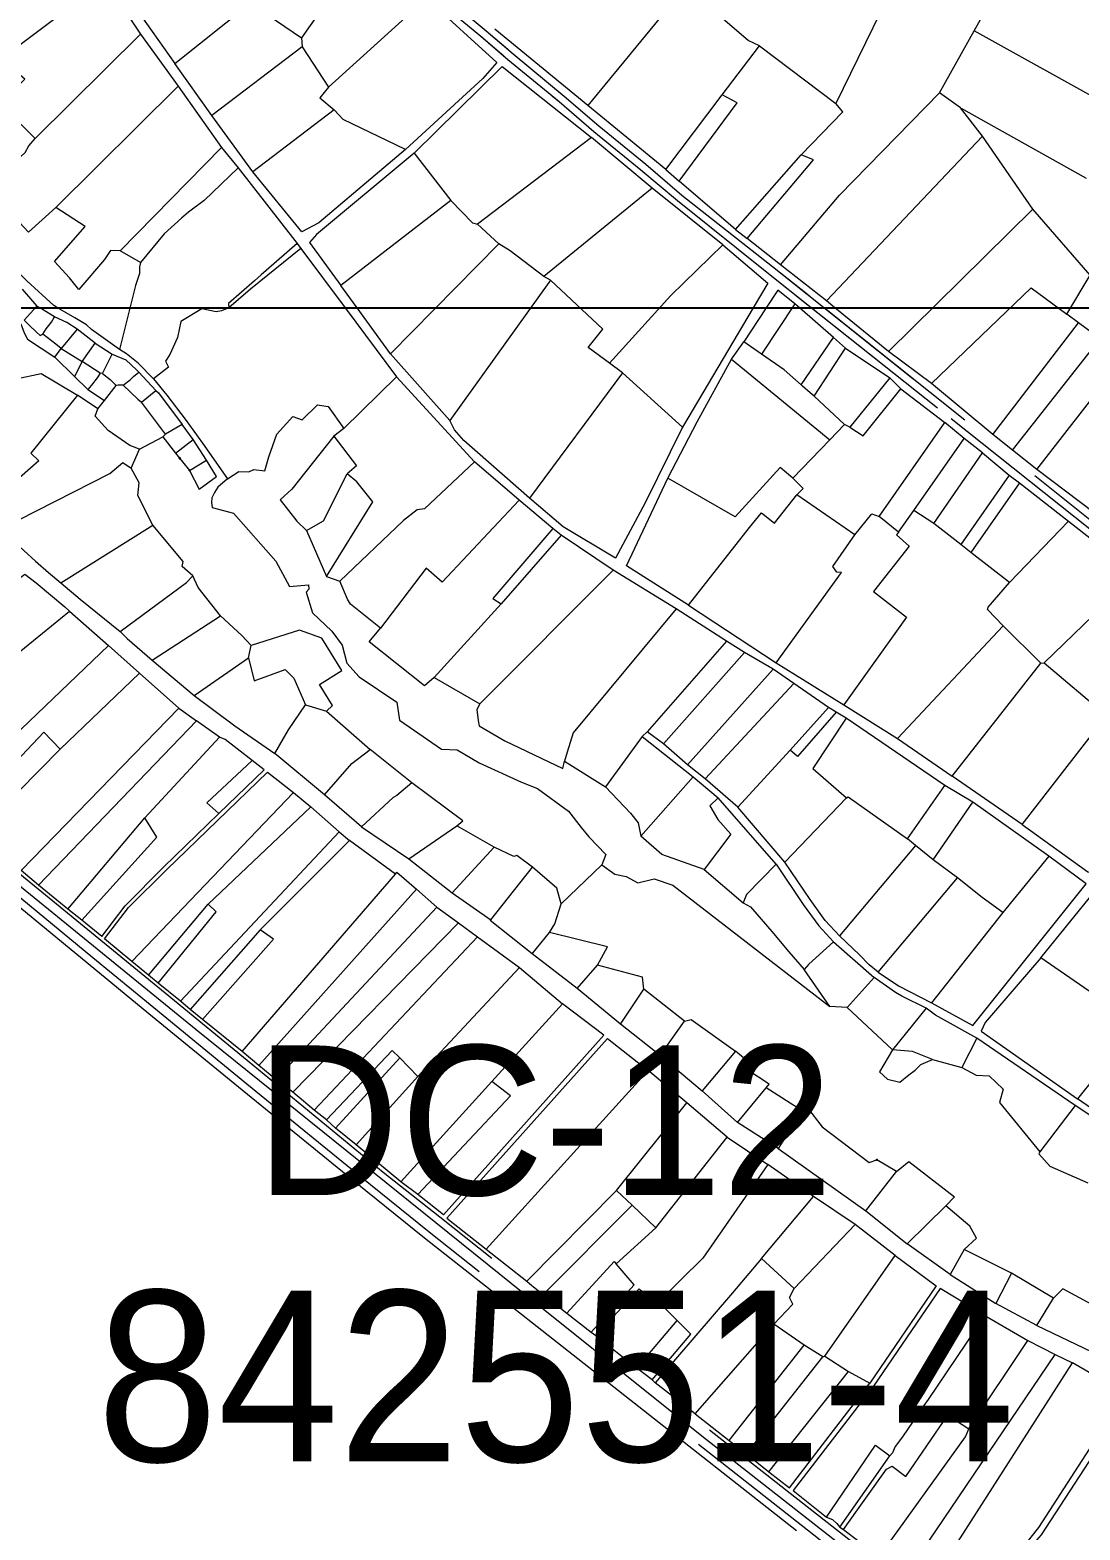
# Model space of a CAD drawing. Header units: metres. Extents: x 548946 to 557077, y 1838800 to 1845419.
# Drawn here: x 551254 to 551745, y 1840428 to 1841130 of the extents above; entities that cross this region are included whole.
import ezdxf
from ezdxf.enums import TextEntityAlignment as Align

# ---------------------------------------------------------------- set-up
doc = ezdxf.new("R2010")
doc.units = ezdxf.units.M
doc.header["$LTSCALE"] = 28
doc.linetypes.add('MEDIUM_DASHED', pattern=[4.5, 3, -1.5])
for name, color, linetype, lineweight in [('10', 7, 'Continuous', 13), ('22', 7, 'Continuous', 13), ('30', 7, 'Continuous', 13), ('46', 7, 'Continuous', 13), ('55', 7, 'Continuous', 35), ('60', 7, 'Continuous', 25)]:
    doc.layers.add(name, color=color, linetype=linetype, lineweight=lineweight)
doc.layers.add('61', color=7, linetype='Continuous')

msp = doc.modelspace()

# ---------------------------------------------------------------- linework, layer by layer
at = {"layer": '10'}
for p, q in [((551411.08, 1841169.46), (551380.93, 1841126.38)), ((551695.69, 1841129.72), (551714.96, 1841164.1)), ((551288.97, 1841153.05), (551240.47, 1841116.39)), ((551288.97, 1841153.05), (551305.68, 1841128.16)), ((551656.81, 1841148.67), (551630.94, 1841095.68)), ((551321.61, 1841114.36), (551357.09, 1841142.62)), ((551439.38, 1841144.95), (551393.56, 1841103.28)), ((551439.38, 1841144.95), (551472.37, 1841114.8)), ((551305.68, 1841128.16), (551256.34, 1841079.21)), ((551305.68, 1841128.16), (551323.22, 1841103.76)), ((551766.45, 1841090.36), (551695.69, 1841129.72)), ((551381.24, 1841122.18), (551393.56, 1841103.28)), ((551595.2, 1841122.62), (551630.94, 1841095.68)), ((551339.02, 1841089.96), (551321.61, 1841114.36)), ((551433.62, 1841072.32), (551474.85, 1841112.97)), ((551474.85, 1841112.97), (551516.66, 1841079.68)), ((551323.22, 1841103.76), (551266.02, 1841046.92)), ((551323.22, 1841103.76), (551343.45, 1841075.09)), ((551551.44, 1841064.66), (551514.96, 1841094.74)), ((551689.26, 1841093.66), (551748.1, 1841060.73)), ((551358.2, 1841063.72), (551339.02, 1841089.96)), ((551516.66, 1841079.68), (551463.39, 1841039.11)), ((551343.45, 1841075.09), (551296.06, 1841026.67)), ((551343.45, 1841075.09), (551351.24, 1841065.47)), ((551433.62, 1841072.32), (551450.78, 1841050.3)), ((551583.99, 1841036.63), (551614.75, 1841071.53)), ((551351.24, 1841065.47), (551378.99, 1841030.05)), ((551551.44, 1841064.66), (551557.72, 1841059.29)), ((551583.99, 1841036.63), (551557.72, 1841059.29)), ((551450.78, 1841050.3), (551399.37, 1841010.42)), ((551545.06, 1841056.04), (551494.4, 1841014.69)), ((551583.99, 1841036.63), (551589.45, 1841032.43)), ((551378.99, 1841030.05), (551380.58, 1841027.81)), ((551422.67, 1840978.45), (551473.33, 1841029.88)), ((551605.06, 1841020.11), (551589.45, 1841032.43)), ((551305.6, 1841021.28), (551296.06, 1841026.67)), ((551380.58, 1841027.81), (551401.31, 1841000)), ((551626.56, 1841003.2), (551605.06, 1841020.11)), ((551250.26, 1841008.8), (551257.16, 1841000.78)), ((551497.44, 1841012.88), (551450.31, 1840947.28)), ((551497.44, 1841012.88), (551494.4, 1841014.69)), ((551603.86, 1841008.27), (551598.44, 1841000)), ((551611.87, 1841001.83), (551603.86, 1841008.27)), ((551257.16, 1841000.78), (551251.17, 1840994.21)), ((551258.46, 1841000), (551257.16, 1841000.78)), ((551595.68, 1841005.72), (551592.29, 1841000)), ((551611.87, 1841001.83), (551596.15, 1840978.31)), ((551613.97, 1841000), (551611.87, 1841001.83)), ((551265.42, 1840995.82), (551258.46, 1841000)), ((551401.31, 1841000), (551425.39, 1840967.69)), ((551592.29, 1841000), (551559.18, 1840944.1)), ((551598.44, 1841000), (551587.96, 1840984.01)), ((551276.01, 1840989.94), (551268.56, 1840980.97)), ((551284.37, 1840983.46), (551276.01, 1840989.94)), ((551704.4, 1840940.68), (551744.6, 1840992.95)), ((551284.37, 1840983.46), (551292.43, 1840978.25)), ((551582.12, 1840975.89), (551587.96, 1840984.01)), ((551596.15, 1840978.31), (551587.96, 1840984.01)), ((551614.76, 1840963.96), (551629.89, 1840986.11)), ((551620.81, 1840958.69), (551635.6, 1840981.13)), ((551635.6, 1840981.13), (551656.34, 1840967.25)), ((551713.63, 1840933.3), (551754.71, 1840985.41)), ((551278.35, 1840974.89), (551274.72, 1840967.83)), ((551287.88, 1840969.31), (551292.43, 1840978.25)), ((551450.31, 1840947.28), (551422.67, 1840978.45)), ((551531.24, 1840969.58), (551525.09, 1840974.04)), ((551582.12, 1840975.89), (551628.18, 1840938.25)), ((551725.07, 1840924.34), (551764.98, 1840975.75)), ((551312.82, 1840961.32), (551304.84, 1840969.84)), ((551425.39, 1840967.69), (551400.76, 1840943.5)), ((551461.84, 1840927.95), (551425.39, 1840967.69)), ((551531.24, 1840969.58), (551487.7, 1840910.95)), ((551559.18, 1840944.1), (551531.24, 1840969.58)), ((551661.48, 1840962.14), (551656.34, 1840967.25)), ((551285.72, 1840952.75), (551276.17, 1840959.16)), ((551306.03, 1840955.76), (551312.82, 1840961.32)), ((551620.81, 1840958.69), (551635.12, 1840945.45)), ((551661.48, 1840962.14), (551682.06, 1840946.31)), ((551704.4, 1840940.68), (551675.76, 1840964.51)), ((551285.72, 1840952.75), (551288.8, 1840956.67)), ((551317.26, 1840940.91), (551306.03, 1840955.76)), ((551330.33, 1840938.33), (551325.17, 1840945.38)), ((551628.18, 1840938.25), (551635.12, 1840945.45)), ((551651.23, 1840902.24), (551682.06, 1840946.31)), ((551691.1, 1840938.8), (551682.06, 1840946.31)), ((551305.17, 1840933.89), (551316.11, 1840939.65)), ((551316.11, 1840939.65), (551321.98, 1840931.91)), ((551321.98, 1840931.91), (551330.33, 1840938.33)), ((551400.76, 1840943.5), (551396.01, 1840939.97)), ((551628.18, 1840938.25), (551610.88, 1840920.3)), ((551713.63, 1840933.3), (551704.4, 1840940.68)), ((551301.28, 1840924.99), (551305.17, 1840933.89)), ((551321.98, 1840931.91), (551328.51, 1840923.84)), ((551699.59, 1840932.07), (551712.08, 1840921.65)), ((551725.07, 1840924.34), (551713.63, 1840933.3)), ((551328.51, 1840923.84), (551336.55, 1840928.71)), ((551482.85, 1840910), (551461.84, 1840927.95)), ((551751.95, 1840904.01), (551725.07, 1840924.34)), ((551712.08, 1840921.65), (551689.51, 1840889.21)), ((551716.91, 1840918.15), (551694.24, 1840885.53)), ((551712.08, 1840921.65), (551716.91, 1840918.15)), ((551716.91, 1840918.15), (551739.91, 1840900.18)), ((551639.88, 1840893.73), (551612.79, 1840912.41)), ((551660.32, 1840895), (551667.53, 1840905.2)), ((551268.28, 1840871.25), (551311.42, 1840898.21)), ((551383.3, 1840895.83), (551392.64, 1840874.22)), ((551660.32, 1840895), (551651.23, 1840902.24)), ((551689.51, 1840889.21), (551676.92, 1840899)), ((551712.32, 1840871.46), (551739.91, 1840900.18)), ((551739.91, 1840900.18), (551771.43, 1840875.38)), ((551694.24, 1840885.53), (551689.51, 1840889.21)), ((551712.32, 1840871.46), (551694.24, 1840885.53)), ((551332.66, 1840869.05), (551330.15, 1840874.58)), ((551526.82, 1840877.22), (551464.4, 1840814.68)), ((551556.28, 1840859.03), (551526.82, 1840877.22)), ((551728.44, 1840833.88), (551771.43, 1840875.38)), ((551343.04, 1840855.77), (551332.66, 1840869.05)), ((551392.64, 1840874.22), (551398.94, 1840872.03)), ((551474.46, 1840861.48), (551443.08, 1840826.99)), ((551219.96, 1840815.5), (551272.41, 1840858.01)), ((551272.41, 1840858.01), (551290.6, 1840841.88)), ((551311.1, 1840835), (551343.04, 1840855.77)), ((551579.76, 1840843.93), (551556.28, 1840859.03)), ((551709.26, 1840851.21), (551659.87, 1840798.39)), ((551726.87, 1840833.61), (551709.26, 1840851.21)), ((551212.41, 1840767.21), (551290.6, 1840841.88)), ((551290.6, 1840841.88), (551305.07, 1840828.95)), ((551356.16, 1840836.16), (551357.45, 1840841.97)), ((551579.76, 1840843.93), (551542.66, 1840801.59)), ((551588.33, 1840838.69), (551579.76, 1840843.93)), ((551311.1, 1840835), (551330.76, 1840818.45)), ((551330.76, 1840818.45), (551356.16, 1840836.16)), ((551550.29, 1840795.91), (551588.33, 1840838.69)), ((551601.61, 1840830.9), (551588.33, 1840838.69)), ((551685.38, 1840780.84), (551726.87, 1840833.61)), ((551726.87, 1840833.61), (551728.44, 1840833.88)), ((551728.44, 1840833.88), (551757.59, 1840809.21)), ((551268.03, 1840793.48), (551305.07, 1840828.95)), ((551305.07, 1840828.95), (551323.62, 1840812.66)), ((551443.08, 1840826.99), (551464.4, 1840814.68)), ((551601.61, 1840830.9), (551561.55, 1840786.15)), ((551611.32, 1840824.09), (551601.61, 1840830.9)), ((551569.88, 1840779.48), (551611.32, 1840824.09)), ((551627.62, 1840812.88), (551611.32, 1840824.09)), ((551249.79, 1840736.67), (551323.62, 1840812.66)), ((551323.62, 1840812.66), (551331.85, 1840806.68)), ((551382.89, 1840814.22), (551392.63, 1840811.22)), ((551392.63, 1840811.22), (551413.14, 1840793.21)), ((551609.62, 1840792.99), (551627.62, 1840812.88)), ((551631.11, 1840810.77), (551627.62, 1840812.88)), ((551257.9, 1840729.82), (551331.85, 1840806.68)), ((551342.54, 1840798.97), (551331.85, 1840806.68)), ((551635.83, 1840807.94), (551631.11, 1840810.77)), ((551307.7, 1840761.25), (551342.54, 1840798.97)), ((551540.41, 1840799.33), (551523.21, 1840775.76)), ((551542.66, 1840801.59), (551540.41, 1840799.33)), ((551540.41, 1840799.33), (551564.26, 1840780.4)), ((551550.29, 1840795.91), (551542.66, 1840801.59)), ((551228.95, 1840753.76), (551268.03, 1840793.48)), ((551391.69, 1840772.06), (551368.42, 1840791.44)), ((551432.58, 1840777.62), (551413.14, 1840793.21)), ((551561.55, 1840786.15), (551550.29, 1840795.91)), ((551609.62, 1840792.99), (551585.15, 1840766.24)), ((551504.06, 1840787.75), (551523.21, 1840775.76)), ((551569.88, 1840779.48), (551561.55, 1840786.15)), ((551564.26, 1840780.4), (551539.71, 1840752.73)), ((551564.26, 1840780.4), (551575.94, 1840770.56)), ((551585.15, 1840766.24), (551569.88, 1840779.48)), ((551664.53, 1840751.41), (551681.95, 1840776.47)), ((551718.14, 1840758.07), (551685.38, 1840780.84)), ((551301.61, 1840693.96), (551377.2, 1840773.11)), ((551377.2, 1840773.11), (551385.29, 1840766.43)), ((551408.96, 1840757.07), (551391.69, 1840772.06)), ((551603.03, 1840739.63), (551575.94, 1840770.56)), ((551337.29, 1840720.78), (551385.29, 1840766.43)), ((551385.29, 1840766.43), (551398.56, 1840754.76)), ((551607.15, 1840740.47), (551585.15, 1840766.24)), ((551676.6, 1840741.55), (551695.06, 1840768.67)), ((551730.66, 1840743.3), (551695.06, 1840768.67)), ((551271.63, 1840718.53), (551307.7, 1840761.25)), ((551408.96, 1840757.07), (551431.14, 1840742.02)), ((551431.14, 1840742.02), (551453.57, 1840757.56)), ((551471.17, 1840747.49), (551453.57, 1840757.56)), ((551324.28, 1840675.51), (551398.56, 1840754.76)), ((551361.65, 1840708.9), (551403.46, 1840750.64)), ((551398.56, 1840754.76), (551403.46, 1840750.64)), ((551424.88, 1840734.97), (551403.46, 1840750.64)), ((551668.23, 1840748.26), (551632.76, 1840706.06)), ((551668.23, 1840748.26), (551664.53, 1840751.41)), ((551676.6, 1840741.55), (551668.23, 1840748.26)), ((551687.86, 1840733.11), (551676.6, 1840741.55)), ((551730.66, 1840743.3), (551709.14, 1840717)), ((551353.15, 1840651.84), (551424.88, 1840734.97)), ((551469.53, 1840713.49), (551489.03, 1840738.1)), ((551521.44, 1840739.22), (551502.47, 1840721)), ((551569.4, 1840737.08), (551587.63, 1840721.51)), ((551603.03, 1840739.63), (551615.67, 1840720.76)), ((551361.03, 1840645.29), (551434.7, 1840727.82)), ((551434.7, 1840727.82), (551444.34, 1840719.41)), ((551650.8, 1840689.09), (551687.86, 1840733.11)), ((551309.28, 1840687.65), (551337.29, 1840720.78)), ((551451.45, 1840726.13), (551469.53, 1840713.49)), ((551499.56, 1840711.67), (551502.47, 1840721)), ((551615.67, 1840720.76), (551622.97, 1840710.65)), ((551287.52, 1840705.76), (551278.13, 1840713.44)), ((551368.89, 1840638.74), (551444.34, 1840719.41)), ((551444.34, 1840719.41), (551454.44, 1840712.08)), ((551709.14, 1840717), (551675.84, 1840674.72)), ((551361.65, 1840708.9), (551328.84, 1840671.61)), ((551376.87, 1840632.84), (551454.44, 1840712.08)), ((551454.44, 1840712.08), (551463.39, 1840705.59)), ((551488.87, 1840697.67), (551496.98, 1840707.63)), ((551496.98, 1840707.63), (551499.56, 1840711.67)), ((551600.99, 1840708.05), (551609.04, 1840698.62)), ((551622.97, 1840710.65), (551629.91, 1840703.19)), ((551386.82, 1840624.49), (551463.39, 1840705.59)), ((551463.39, 1840705.59), (551482.89, 1840691.2)), ((551629.91, 1840703.19), (551648.92, 1840686.59)), ((551509.94, 1840681.34), (551488.87, 1840697.67)), ((551509.94, 1840681.34), (551519.47, 1840692.34)), ((551609.04, 1840698.62), (551616.16, 1840690.27)), ((551771.87, 1840664.7), (551726.92, 1840695.8)), ((551313.93, 1840683.83), (551309.28, 1840687.65)), ((551435.46, 1840640.16), (551482.89, 1840691.2)), ((551482.89, 1840691.2), (551503.03, 1840674.18)), ((551628.22, 1840672.92), (551616.16, 1840690.27)), ((551648.92, 1840686.59), (551636.28, 1840672.41)), ((551530.2, 1840664.68), (551509.94, 1840681.34)), ((551530.2, 1840664.68), (551541.1, 1840681.14)), ((551560.17, 1840666.02), (551541.1, 1840681.14)), ((551470.07, 1840637.84), (551503.03, 1840674.18)), ((551636.28, 1840672.41), (551628.22, 1840672.92)), ((551636.28, 1840672.41), (551657.55, 1840652.61)), ((551673.3, 1840672.18), (551657.55, 1840652.61)), ((551548.78, 1840649.96), (551530.2, 1840664.68)), ((551548.78, 1840649.96), (551560.17, 1840666.02)), ((551560.17, 1840666.02), (551563.27, 1840666.81)), ((551563.27, 1840666.81), (551584.04, 1840652.02)), ((551771.51, 1840664.11), (551744.04, 1840629.71)), ((551697, 1840658.13), (551689.9, 1840644.37)), ((551743.04, 1840626.58), (551697, 1840658.13)), ((551361.03, 1840645.29), (551353.15, 1840651.84)), ((551548.78, 1840649.96), (551568.51, 1840633.54)), ((551584.04, 1840652.02), (551568.51, 1840633.54)), ((551368.89, 1840638.74), (551361.03, 1840645.29)), ((551396.9, 1840615.95), (551426.96, 1840648.88)), ((551426.96, 1840648.88), (551435.46, 1840640.16)), ((551467.35, 1840559.41), (551543.21, 1840642.95)), ((551676.26, 1840648.22), (551689.9, 1840644.37)), ((551406.5, 1840608.16), (551435.46, 1840640.16)), ((551427.48, 1840590.87), (551470.07, 1840637.84)), ((551478.68, 1840631.21), (551470.07, 1840637.84)), ((551435.43, 1840584.96), (551478.68, 1840631.21)), ((551568.51, 1840633.54), (551584.91, 1840618.6)), ((551584.91, 1840618.6), (551598.39, 1840634.84)), ((551615.3, 1840624.09), (551598.39, 1840634.84)), ((551528.39, 1840586.81), (551561.31, 1840627.82)), ((551615.3, 1840624.09), (551604.05, 1840606.43)), ((551743.04, 1840626.58), (551726.39, 1840604.9)), ((551764.85, 1840612.06), (551743.04, 1840626.58)), ((551604.05, 1840606.43), (551584.91, 1840618.6)), ((551546.73, 1840569.43), (551580.22, 1840611.75)), ((551580.22, 1840611.75), (551599.24, 1840598.95)), ((551604.05, 1840606.43), (551644.96, 1840577.33)), ((551659.44, 1840595.77), (551650.24, 1840601.13)), ((551726.39, 1840604.9), (551725.96, 1840603.94)), ((551644.96, 1840577.33), (551659.44, 1840595.77)), ((551486.43, 1840544.35), (551528.39, 1840586.81)), ((551535.65, 1840579.93), (551528.39, 1840586.81)), ((551447.45, 1840575.41), (551435.43, 1840584.96)), ((551494.1, 1840538.08), (551535.65, 1840579.93)), ((551535.65, 1840579.93), (551546.73, 1840569.43)), ((551596.16, 1840555), (551620.62, 1840584.09)), ((551682.46, 1840579.6), (551664.37, 1840561.82)), ((551448.97, 1840573.82), (551467.35, 1840559.41)), ((551644.96, 1840577.33), (551664.37, 1840561.82)), ((551528.23, 1840552.51), (551546.73, 1840569.43)), ((551611.47, 1840541.01), (551640, 1840570.85)), ((551658.79, 1840556.35), (551640, 1840570.85)), ((551467.35, 1840559.41), (551486.43, 1840544.35)), ((551684.46, 1840547.46), (551664.37, 1840561.82)), ((551691.03, 1840559.25), (551684.46, 1840547.46)), ((551713.25, 1840548.21), (551691.03, 1840559.25)), ((551611.47, 1840541.01), (551596.16, 1840555)), ((551684.46, 1840547.46), (551705.9, 1840534.01)), ((551713.25, 1840548.21), (551705.9, 1840534.01)), ((551732.92, 1840536.47), (551713.25, 1840548.21)), ((551489.53, 1840541.81), (551494.1, 1840538.08)), ((551494.1, 1840538.08), (551505.18, 1840529.34)), ((551548.01, 1840534.74), (551556.81, 1840525.94)), ((551725.02, 1840523.71), (551705.9, 1840534.01)), ((551725.02, 1840523.71), (551732.92, 1840536.47)), ((551505.18, 1840529.34), (551516.51, 1840520.57)), ((551537.91, 1840503.68), (551556.81, 1840525.94)), ((551565.17, 1840482.35), (551602.02, 1840524.27)), ((551616.17, 1840514.39), (551602.02, 1840524.27)), ((551700.65, 1840528.29), (551720.78, 1840516.61)), ((551516.51, 1840520.57), (551518.71, 1840518.93)), ((551518.71, 1840518.93), (551537.91, 1840503.68)), ((551693.18, 1840475.2), (551720.78, 1840516.61)), ((551720.78, 1840516.61), (551733.7, 1840510.02)), ((551581.09, 1840469.8), (551616.17, 1840514.39)), ((551624.96, 1840509.04), (551616.17, 1840514.39)), ((551625.78, 1840509.3), (551636.89, 1840502.06)), ((551662.97, 1840405.61), (551733.7, 1840510.02)), ((551733.7, 1840510.02), (551741.72, 1840506.09)), ((551545.04, 1840498.22), (551537.91, 1840503.68)), ((551589.17, 1840463.53), (551624.96, 1840509.04)), ((551672.45, 1840397.88), (551741.72, 1840506.09)), ((551545.04, 1840498.22), (551546.38, 1840496.87)), ((551565.17, 1840482.35), (551546.38, 1840496.87)), ((551599.66, 1840455.2), (551636.89, 1840502.06)), ((551609.24, 1840447.69), (551646.84, 1840496.58)), ((551636.89, 1840502.06), (551646.84, 1840496.58)), ((551534.38, 1840489.08), (551612.6, 1840427.66)), ((551565.17, 1840482.35), (551581.09, 1840469.8)), ((551581.09, 1840469.8), (551589.17, 1840463.53)), ((551589.17, 1840463.53), (551599.66, 1840455.2)), ((551632.91, 1840429.31), (551656.29, 1840462.68)), ((551599.66, 1840455.2), (551609.24, 1840447.69)), ((551611.03, 1840446.4), (551626.59, 1840433.95)), ((551632.91, 1840429.31), (551634.66, 1840428.17)), ((551634.66, 1840428.17), (551651.32, 1840415.43))]:
    msp.add_line(p, q, dxfattribs=at)
for points in [[(551357.73, 1841211.76), (551299.74, 1841154.24), (551297.61, 1841151.42), (551297.8, 1841148.15), (551321.61, 1841114.36)], [(551357.09, 1841142.62), (551380.93, 1841126.38), (551381.24, 1841122.18), (551339.02, 1841089.96)], [(551558.19, 1841147.81), (551554.08, 1841142.26), (551514.96, 1841094.74), (551471.38, 1841130.35)], [(551595.2, 1841122.62), (551590, 1841125.19), (551572.61, 1841139.93), (551567.62, 1841142.57), (551558.19, 1841147.81)], [(551699.68, 1841080.37), (551689.26, 1841093.66), (551679.58, 1841100.64), (551695.69, 1841129.72)], [(551551.44, 1841064.66), (551577.84, 1841099.63), (551595.2, 1841122.62)], [(551256.34, 1841079.21), (551247.16, 1841088.38), (551246.01, 1841091.28), (551243.94, 1841099.38), (551251.51, 1841107), (551240.47, 1841116.39)], [(551472.37, 1841114.8), (551465.74, 1841107.36), (551429.66, 1841074.16)], [(551393.56, 1841103.28), (551389.56, 1841098.27), (551396.28, 1841092.69), (551358.2, 1841063.72)], [(551557.72, 1841059.29), (551584.86, 1841095.88), (551577.84, 1841099.63)], [(551605.06, 1841020.11), (551632.71, 1841052.66), (551679.58, 1841100.64)], [(551429.66, 1841074.16), (551400.42, 1841088.09), (551396.28, 1841092.69)], [(551614.75, 1841071.53), (551634.32, 1841091.67), (551630.94, 1841095.68)], [(551266.02, 1841046.92), (551253.21, 1841035.34), (551242.89, 1841046.48), (551239.9, 1841052.75), (551244.76, 1841063.41), (551247.34, 1841068.68), (551251.61, 1841072.64), (551253.34, 1841075.87), (551256.34, 1841079.21)], [(551578.09, 1841029.45), (551545.06, 1841056.04), (551516.66, 1841079.68)], [(551655.61, 1840979.6), (551630.5, 1841000), (551626.56, 1841003.2), (551699.68, 1841080.37)], [(551769.98, 1841046.06), (551750.07, 1841015.31), (551723.21, 1841046.19), (551699.68, 1841080.37)], [(551429.66, 1841074.16), (551388.99, 1841039.79), (551381.18, 1841035.62), (551358.2, 1841063.72)], [(551433.62, 1841072.32), (551387.95, 1841034.28), (551384.77, 1841030.56), (551399.37, 1841010.42)], [(551589.45, 1841032.43), (551620.53, 1841069.29), (551614.75, 1841071.53)], [(551351.24, 1841065.47), (551335.33, 1841050.17), (551328.06, 1841044.7), (551324.74, 1841041.92), (551316.73, 1841034.58), (551305.6, 1841021.28)], [(551450.78, 1841050.3), (551461.04, 1841039.85), (551463.39, 1841039.11), (551473.33, 1841029.88)], [(551296.06, 1841026.67), (551291.65, 1841026.84), (551288.69, 1841022.62), (551276.77, 1841008.52), (551272.4, 1841014.02), (551265.37, 1841021.73), (551279.74, 1841038.03), (551266.02, 1841046.92)], [(551675.76, 1840964.51), (551655.61, 1840979.6), (551723.21, 1841046.19)], [(551378.99, 1841030.05), (551364.41, 1841017.44), (551362.06, 1841015.41)], [(551494.4, 1841014.69), (551478.54, 1841026.59), (551473.33, 1841029.88)], [(551525.09, 1840974.04), (551553.75, 1841005.7), (551578.09, 1841029.45)], [(551578.09, 1841029.45), (551599.13, 1841011.54), (551595.68, 1841005.72)], [(551380.58, 1841027.81), (551357.07, 1841008.75), (551346.9, 1840999.96)], [(551305.6, 1841021.28), (551305.1, 1841019.22), (551305.11, 1841015.99), (551303.3, 1841010.41), (551295.75, 1840980.42)], [(551362.06, 1841015.41), (551358.93, 1841012.7), (551346.82, 1841001.98), (551346.9, 1840999.96)], [(551764.98, 1840975.75), (551754.71, 1840985.41), (551744.6, 1840992.95), (551739.06, 1840997.09), (551750.07, 1841015.31)], [(551422.67, 1840978.45), (551406.96, 1841000), (551399.37, 1841010.42)], [(551525.09, 1840974.04), (551515.08, 1840981.41), (551521.97, 1840990.04), (551497.44, 1841012.88)], [(551675.76, 1840964.51), (551722.36, 1841009.32), (551739.06, 1840997.09)], [(551251.17, 1840994.21), (551253.55, 1840991.83), (551256.89, 1840988.54), (551258.67, 1840987.09), (551259.85, 1840987.72)], [(551259.85, 1840987.72), (551261.45, 1840990.16), (551263.94, 1840993.27), (551265.42, 1840995.82)], [(551276.01, 1840989.94), (551271.07, 1840993.07), (551265.42, 1840995.82)], [(551346.9, 1840999.96), (551343.55, 1840998.66), (551341.04, 1840998.13), (551334.3, 1840999.48), (551324.52, 1840993.63), (551322.96, 1840986.14), (551319.27, 1840978.1), (551317.24, 1840975.06), (551318.71, 1840972.14), (551311.7, 1840966.77)], [(551635.6, 1840981.13), (551629.89, 1840986.11), (551613.97, 1841000)], [(551249.58, 1840992.46), (551251.21, 1840988.25), (551252.8, 1840985.3), (551265.59, 1840976.93)], [(551268.56, 1840980.97), (551266.05, 1840982.94), (551259.85, 1840987.72)], [(551265.59, 1840976.93), (551268.56, 1840980.97), (551278.35, 1840974.89), (551284.37, 1840983.46)], [(551311.7, 1840966.77), (551304.52, 1840974.13), (551299.07, 1840978.47), (551295.75, 1840980.42)], [(551280.94, 1840961.74), (551274.72, 1840967.83), (551265.59, 1840976.93)], [(551287.88, 1840969.31), (551286.69, 1840969.36), (551278.35, 1840974.89)], [(551292.43, 1840978.25), (551298.73, 1840975.71), (551303.7, 1840970.96), (551304.84, 1840969.84)], [(551552.39, 1840920.32), (551566.17, 1840946.67), (551582.12, 1840975.89)], [(551614.76, 1840963.96), (551606.82, 1840970.89), (551596.15, 1840978.31)], [(551235.61, 1840964.28), (551259.19, 1840969.22), (551276.17, 1840959.16)], [(551286.69, 1840969.36), (551285.33, 1840967.22), (551282.69, 1840963.86), (551280.94, 1840961.74)], [(551287.88, 1840969.31), (551291.38, 1840966.45), (551294.26, 1840963.62)], [(551297.53, 1840963.74), (551300.75, 1840966.27), (551302.28, 1840967.87), (551304.84, 1840969.84)], [(551311.7, 1840966.77), (551317.86, 1840959.06), (551326.49, 1840947.94), (551334.7, 1840936.58), (551346.25, 1840919.93)], [(551656.34, 1840967.25), (551637.56, 1840944.11), (551635.12, 1840945.45)], [(551276.17, 1840959.16), (551254.26, 1840932.01), (551258.1, 1840928.42), (551230.77, 1840904.54)], [(551280.94, 1840961.74), (551288.8, 1840956.67), (551294.26, 1840963.62)], [(551297.53, 1840963.74), (551295.11, 1840963.78), (551294.26, 1840963.62)], [(551297.53, 1840963.74), (551304.42, 1840957.24), (551306.03, 1840955.76)], [(551312.82, 1840961.32), (551314.09, 1840960.2), (551325.17, 1840945.38)], [(551620.81, 1840958.69), (551619.06, 1840960.2), (551615.41, 1840963.39), (551614.76, 1840963.96)], [(551637.56, 1840944.11), (551643.82, 1840940.01), (551661.48, 1840962.14)], [(551305.17, 1840933.89), (551300.56, 1840935.62), (551290.45, 1840942.61), (551284.45, 1840949.21), (551285.72, 1840952.75)], [(551346.25, 1840919.93), (551351.59, 1840923.45), (551356.34, 1840923.16), (551358.67, 1840924.25), (551363.72, 1840923.7), (551365.59, 1840930.3), (551369.36, 1840940.78), (551376.82, 1840949.06), (551381.2, 1840947.58), (551388.48, 1840954.53), (551393.49, 1840953.88), (551400.76, 1840943.5)], [(551325.17, 1840945.38), (551317.26, 1840940.91), (551316.11, 1840939.65)], [(551487.7, 1840910.95), (551456.86, 1840937.93), (551452.61, 1840942.94), (551450.31, 1840947.28)], [(551341.16, 1840921), (551336.55, 1840928.71), (551330.33, 1840938.33)], [(551396.01, 1840939.97), (551376.44, 1840915.17), (551370.93, 1840910.08), (551378.81, 1840900.14), (551383.3, 1840895.83)], [(551396.01, 1840939.97), (551406.64, 1840926.04), (551402.36, 1840922.31)], [(551559.18, 1840944.1), (551541.85, 1840908.73), (551527.96, 1840882.81), (551503.36, 1840897.55), (551487.7, 1840910.95)], [(551676.92, 1840899), (551667.53, 1840905.2), (551691.1, 1840938.8)], [(551676.92, 1840899), (551699.59, 1840932.07), (551691.1, 1840938.8)], [(551240.1, 1840896.31), (551291.24, 1840922.41), (551297.27, 1840927.63), (551301.28, 1840924.99)], [(551311.42, 1840898.21), (551304.34, 1840912.07), (551304.98, 1840918.06), (551301.28, 1840924.99)], [(551324.41, 1840929.55), (551323.92, 1840929.55), (551323.43, 1840929.55)], [(551323.92, 1840930.04), (551323.92, 1840929.55), (551323.92, 1840929.06)], [(551329, 1840923.84), (551328.51, 1840923.84), (551328.02, 1840923.84)], [(551328.51, 1840924.33), (551328.51, 1840923.84), (551328.51, 1840923.35)], [(551328.51, 1840923.84), (551333.12, 1840915.18), (551341.16, 1840921)], [(551461.84, 1840927.95), (551438.45, 1840905.97), (551435.05, 1840905.42), (551428.7, 1840900.48), (551398.94, 1840872.03)], [(551610.88, 1840920.3), (551605.01, 1840925.23), (551583.95, 1840902.16), (551552.39, 1840920.32)], [(551000, 1840923.38), (551122.75, 1840823.02), (551160.95, 1840791.61), (551218.01, 1840745.08), (551281.14, 1840693.16), (551309.58, 1840669.75), (551353.21, 1840634.01), (551411.01, 1840586.86), (551438.45, 1840564.67), (551534.38, 1840489.08)], [(551346.25, 1840919.93), (551341.83, 1840916), (551340.22, 1840913.55), (551339, 1840911.1), (551338.77, 1840908.88), (551339.14, 1840906.52), (551349.15, 1840903.83), (551368.87, 1840881.4), (551375.34, 1840869.56), (551384.24, 1840870.29), (551384.42, 1840868.36), (551383.12, 1840866.92), (551386.08, 1840857.19), (551395.21, 1840848.7), (551399.97, 1840842.02), (551402.09, 1840833.65), (551408.01, 1840827.33), (551425.5, 1840815.37), (551426.78, 1840806.95), (551446.39, 1840793.46), (551453.76, 1840793.04), (551464.15, 1840786.99), (551483.91, 1840777.93), (551491.45, 1840774.99), (551505.85, 1840764.31), (551511.82, 1840756.76), (551515.46, 1840752.36), (551523.37, 1840744.18), (551521.44, 1840739.22)], [(551383.3, 1840895.83), (551391.24, 1840900.36), (551402.36, 1840922.31)], [(551392.64, 1840874.22), (551414.36, 1840909.17), (551406.77, 1840918.51), (551402.36, 1840922.31)], [(551561.98, 1840860.78), (551533.06, 1840879.19), (551552.39, 1840920.32)], [(551612.79, 1840912.41), (551615.66, 1840915.49), (551610.88, 1840920.3)], [(551482.85, 1840910), (551446.73, 1840871.53), (551439.32, 1840878.12), (551417.92, 1840850.03)], [(551502.48, 1840893.6), (551498.53, 1840896.67), (551482.85, 1840910)], [(551561.98, 1840860.78), (551590.58, 1840897.14), (551596.24, 1840903.98), (551602.36, 1840899.19), (551612.79, 1840912.41)], [(551639.88, 1840893.73), (551647.85, 1840903.51), (551651.23, 1840902.24)], [(551240.1, 1840896.31), (551256.41, 1840881.37), (551262.5, 1840876.07), (551268.28, 1840871.25)], [(551330.15, 1840874.58), (551325.18, 1840878.88), (551325.57, 1840881.28), (551311.42, 1840898.21)], [(551498.53, 1840896.67), (551470.48, 1840863.88), (551474.46, 1840861.48)], [(551526.82, 1840877.22), (551502.48, 1840893.6), (551474.46, 1840861.48)], [(551603.08, 1840833.76), (551633.6, 1840876.06), (551631.54, 1840876.29), (551629.66, 1840878.88), (551639.88, 1840893.73)], [(551660.32, 1840895), (551659.4, 1840893.79), (551665.25, 1840888.4), (551648.61, 1840867.23), (551664.02, 1840855.12), (551634.82, 1840814.13)], [(551164.53, 1840806.43), (551200.43, 1840839.24), (551217.6, 1840850.21), (551251.48, 1840875.38), (551256.76, 1840871.24), (551270.14, 1840860.07), (551272.41, 1840858.01)], [(551296.03, 1840848.52), (551327.17, 1840871.48), (551330.15, 1840874.58)], [(551268.28, 1840871.25), (551277.4, 1840863.64), (551296.03, 1840848.52)], [(551417.92, 1840850.03), (551403.9, 1840861.21), (551402.55, 1840863.65), (551398.94, 1840872.03)], [(551709.26, 1840851.21), (551702, 1840858.82), (551702.3, 1840859.92), (551712.32, 1840871.46)], [(551561.98, 1840860.78), (551603.08, 1840833.76), (551634.82, 1840814.13), (551659.87, 1840798.39), (551685.38, 1840780.84)], [(551357.45, 1840841.97), (551353.03, 1840846.59), (551343.04, 1840855.77)], [(551556.28, 1840859.03), (551508.14, 1840801.13), (551505.31, 1840791.97), (551504.06, 1840787.75)], [(551296.03, 1840848.52), (551299.38, 1840845.17), (551311.1, 1840835)], [(551392.63, 1840811.22), (551395.45, 1840813.89), (551389.42, 1840823.63), (551399.83, 1840830.17), (551390.49, 1840845.36), (551380.09, 1840849.16), (551357.45, 1840841.97)], [(551443.08, 1840826.99), (551438.51, 1840823.1), (551412.67, 1840843.71), (551417.92, 1840850.03)], [(551356.16, 1840836.16), (551358.88, 1840825.39), (551373.26, 1840830.76), (551377.39, 1840826.7), (551382.89, 1840814.22)], [(551330.76, 1840818.45), (551349.69, 1840804.26), (551368.42, 1840791.44)], [(551368.42, 1840791.44), (551374.8, 1840802.53), (551382.89, 1840814.22)], [(551464.4, 1840814.68), (551462.93, 1840812.01), (551463.66, 1840806.79), (551464.03, 1840804.32), (551476.12, 1840797.27), (551503.31, 1840784.3), (551504.06, 1840787.75)], [(551635.83, 1840807.94), (551620.25, 1840784.36), (551635.98, 1840770.68), (551607.15, 1840740.47)], [(551631.11, 1840810.77), (551613.04, 1840789.94), (551609.62, 1840792.99)], [(551695.06, 1840768.67), (551681.95, 1840776.47), (551635.83, 1840807.94)], [(551718.14, 1840758.07), (551753.34, 1840803.39), (551756.86, 1840808.21)], [(551221.2, 1840760.01), (551260.3, 1840801.41), (551268.03, 1840793.48)], [(551357.81, 1840788.16), (551345.21, 1840797.95), (551342.54, 1840798.97)], [(551391.69, 1840772.06), (551404.46, 1840786.74), (551413.14, 1840793.21)], [(551357.81, 1840788.16), (551336.7, 1840768.26), (551342.28, 1840763.22)], [(551342.28, 1840763.22), (551363.53, 1840783.7), (551357.81, 1840788.16)], [(551288.79, 1840704.63), (551299.92, 1840719.29), (551317.9, 1840737.02), (551364.99, 1840782.64), (551377.2, 1840773.11)], [(551432.58, 1840777.62), (551425.63, 1840771.74), (551423.9, 1840770.85), (551408.96, 1840757.07)], [(551453.57, 1840757.56), (551456.48, 1840759.92), (551432.58, 1840777.62)], [(551718.14, 1840758.07), (551748.92, 1840735.98), (551751.18, 1840735.76), (551753.84, 1840736.74), (551783.86, 1840772.24), (551789.42, 1840779.88)], [(551523.21, 1840775.76), (551534.87, 1840763.4), (551538.56, 1840759), (551539.71, 1840752.73)], [(551575.94, 1840770.56), (551571.99, 1840766.83), (551575.71, 1840760.41), (551581.91, 1840753.69), (551569.4, 1840737.08)], [(551635.98, 1840770.68), (551636.84, 1840771.05), (551664.53, 1840751.41)], [(551287.52, 1840705.76), (551298.39, 1840720.13), (551316.56, 1840738.35), (551342.28, 1840763.22)], [(551278.13, 1840713.44), (551271.63, 1840718.53), (551257.9, 1840729.82), (551249.79, 1840736.67), (551228.95, 1840753.76), (551221.2, 1840760.01)], [(551278.13, 1840713.44), (551313.18, 1840752.25), (551307.7, 1840761.25)], [(551569.4, 1840737.08), (551549.62, 1840744.06), (551539.71, 1840752.73)], [(551431.14, 1840742.02), (551451.45, 1840726.13), (551471.17, 1840747.49)], [(551489.03, 1840738.1), (551481.72, 1840743.58), (551480.28, 1840743.14), (551471.17, 1840747.49)], [(551675.84, 1840674.72), (551695.05, 1840664.12), (551748.12, 1840730.31), (551730.66, 1840743.3)], [(551424.88, 1840734.97), (551425.56, 1840735.78), (551434.7, 1840727.82)], [(551502.47, 1840721), (551500.4, 1840728.4), (551489.03, 1840738.1)], [(551521.44, 1840739.22), (551527.57, 1840734.96), (551532.95, 1840733.77), (551538.38, 1840730.9), (551545.98, 1840732.69), (551554.73, 1840729.79), (551628.22, 1840672.92)], [(551603.03, 1840739.63), (551589.24, 1840725.42), (551587.63, 1840721.51)], [(551632.76, 1840706.06), (551625.98, 1840713.28), (551618.93, 1840723.06), (551607.15, 1840740.47)], [(551709.14, 1840717), (551699.48, 1840723.9), (551687.86, 1840733.11)], [(551313.93, 1840683.83), (551341.09, 1840717.34), (551337.29, 1840720.78)], [(551587.63, 1840721.51), (551591.12, 1840719.62), (551600.99, 1840708.05)], [(551726.92, 1840695.8), (551751.7, 1840726.36), (551794.2, 1840696.82)], [(551488.87, 1840697.67), (551469.23, 1840713.27), (551469.53, 1840713.49)], [(551334.69, 1840666.88), (551367.83, 1840704.55), (551361.65, 1840708.9)], [(551519.47, 1840692.34), (551524.17, 1840700.84), (551496.98, 1840707.63)], [(551650.8, 1840689.09), (551646.52, 1840692.5), (551642, 1840697.21), (551632.76, 1840706.06)], [(551309.28, 1840687.65), (551301.61, 1840693.96), (551288.79, 1840704.63)], [(551629.91, 1840703.19), (551618.31, 1840692.74), (551616.16, 1840690.27)], [(551541.1, 1840681.14), (551540.52, 1840686.71), (551519.47, 1840692.34)], [(551726.92, 1840695.8), (551700.88, 1840665.49), (551699.05, 1840661.47), (551744.04, 1840629.71)], [(551673.3, 1840672.18), (551661.89, 1840677.81), (551658.85, 1840679.58), (551648.92, 1840686.59)], [(551650.8, 1840689.09), (551660.37, 1840682.59), (551675.84, 1840674.72)], [(551353.15, 1840651.84), (551334.69, 1840666.88), (551328.84, 1840671.61), (551324.28, 1840675.51), (551313.93, 1840683.83)], [(551447.45, 1840575.41), (551522.4, 1840659.52), (551503.03, 1840674.18)], [(551697, 1840658.13), (551677.59, 1840668.94), (551673.3, 1840672.18)], [(551448.97, 1840573.82), (551524.21, 1840657.93), (551543.21, 1840642.95)], [(551392.68, 1840619.94), (551423.4, 1840652.34), (551426.96, 1840648.88)], [(551598.39, 1840634.84), (551599.85, 1840636.63), (551589.29, 1840643.48), (551590.55, 1840646.51), (551584.04, 1840652.02)], [(551657.55, 1840652.61), (551651.45, 1840642.31), (551655.25, 1840638.93), (551661, 1840637.6), (551665.2, 1840640.92), (551668.07, 1840643.13), (551670.73, 1840645.79), (551676.26, 1840648.22)], [(551676.26, 1840648.22), (551666.8, 1840651.86), (551657.55, 1840652.61)], [(551580.22, 1840611.75), (551561.31, 1840627.82), (551543.21, 1840642.95)], [(551689.9, 1840644.37), (551696.66, 1840640.74), (551702.68, 1840640.53), (551709.27, 1840634.25), (551707.55, 1840628.07), (551726.39, 1840604.9)], [(551435.43, 1840584.96), (551427.48, 1840590.87), (551406.5, 1840608.16), (551396.9, 1840615.95), (551392.68, 1840619.94), (551386.82, 1840624.49), (551376.87, 1840632.84), (551368.89, 1840638.74)], [(551785.63, 1840600.38), (551766.25, 1840614.48), (551744.04, 1840629.71)], [(551615.3, 1840624.09), (551617.57, 1840625.74), (551624.66, 1840616.58), (551646.52, 1840599.97), (551650.24, 1840601.13)], [(551650.72, 1840601.13), (551650.24, 1840601.13), (551649.75, 1840601.13)], [(551650.24, 1840601.61), (551650.24, 1840601.13), (551650.24, 1840600.64)], [(551749.12, 1840590.33), (551731.22, 1840598.03), (551725.96, 1840603.94)], [(551599.24, 1840598.95), (551568.74, 1840555.09), (551548.01, 1840534.74)], [(551640, 1840570.85), (551620.62, 1840584.09), (551599.24, 1840598.95)], [(551659.44, 1840595.77), (551665.23, 1840600.39), (551686.5, 1840583.94), (551682.46, 1840579.6)], [(551691.03, 1840559.25), (551696.85, 1840564.46), (551693.67, 1840570.08), (551682.46, 1840579.6)], [(551505.18, 1840529.34), (551527.22, 1840553.55), (551528.23, 1840552.51)], [(551516.51, 1840520.57), (551536.65, 1840542.73), (551528.23, 1840552.51)], [(551596.16, 1840555), (551582.63, 1840538.97), (551546.38, 1840496.87)], [(551624.96, 1840509.04), (551625.78, 1840509.3), (551658.79, 1840556.35)], [(551658.79, 1840556.35), (551678, 1840542.25), (551646.84, 1840496.58)], [(551486.43, 1840544.35), (551488.8, 1840542.42), (551489.53, 1840541.81)], [(551518.71, 1840518.93), (551538.97, 1840540.74), (551541.86, 1840538.2), (551548.01, 1840534.74)], [(551602.02, 1840524.27), (551610.95, 1840533.56), (551609.25, 1840536.8), (551611.47, 1840541.01)], [(551700.65, 1840528.29), (551679.88, 1840540.9), (551648.59, 1840495.24), (551611.03, 1840446.4)], [(551764.32, 1840526.2), (551737.29, 1840540.81), (551732.92, 1840536.47)], [(551545.04, 1840498.22), (551563.17, 1840519.58), (551556.81, 1840525.94)], [(551700.65, 1840528.29), (551674.23, 1840489.05), (551672.11, 1840486.19), (551662.15, 1840471.5), (551658.73, 1840467.05), (551657.51, 1840464.08), (551656.29, 1840462.68)], [(551725.02, 1840523.71), (551754.43, 1840509.59), (551764.32, 1840526.2)], [(551688.01, 1840385.63), (551719.44, 1840420.88), (551725.94, 1840429.1), (551766.55, 1840491.76), (551741.72, 1840506.09)], [(551745.91, 1840401.57), (551721.86, 1840419.46), (551727.24, 1840425.66), (551769.51, 1840490.61), (551792.79, 1840479.12)], [(551634.66, 1840428.17), (551654.65, 1840456.45), (551657.31, 1840457.84), (551663.75, 1840453), (551683.48, 1840481.61), (551693.18, 1840475.2)], [(551651.32, 1840415.43), (551691.62, 1840471.5), (551693.18, 1840475.2)], [(551626.59, 1840433.95), (551649.53, 1840467.57), (551656.29, 1840462.68)], [(551626.59, 1840433.95), (551629.41, 1840432.85), (551631.42, 1840430.96), (551632.91, 1840429.31)]]:
    msp.add_lwpolyline(points, dxfattribs=at)
at = {"layer": '22', "linetype": 'MEDIUM_DASHED'}
for p, q in [((551750.7, 1840895.75), (551619.44, 1841000)), ((551625.64, 1841000), (551752.98, 1840898.45))]:
    msp.add_line(p, q, dxfattribs=at)
at = {"layer": '22'}
for p, q in [((551470.07, 1840554.99), (551445.66, 1840574.27)), ((551440.62, 1840567.42), (551464.08, 1840548.93)), ((551619.82, 1840437.05), (551571.87, 1840474.72)), ((551566.81, 1840468.06), (551614.77, 1840430.41))]:
    msp.add_line(p, q, dxfattribs=at)
at = {"layer": '22', "linetype": 'MEDIUM_DASHED'}
for points in [[(551678.51, 1840953.09), (551598.73, 1841016.45), (551556.83, 1841050.06), (551539.78, 1841064.4), (551517.8, 1841082.44), (551501.49, 1841096.37), (551477.55, 1841116.13), (551464.89, 1841126.95), (551438.94, 1841148.47), (551369.9, 1841209.95)], [(551475.56, 1841117.83), (551464.89, 1841126.95), (551438.94, 1841148.47)], [(551441.38, 1841151.48), (551467.33, 1841129.72), (551480.02, 1841118.83), (551503.89, 1841099.01), (551520.15, 1841085.24), (551542.13, 1841067.16), (551558.91, 1841052.8), (551601.39, 1841019.34), (551681.27, 1840955.64)], [(551441.38, 1841151.48), (551467.33, 1841129.72), (551477.51, 1841120.99)], [(551501.21, 1841101.23), (551503.89, 1841099.01), (551520.15, 1841085.24), (551542.13, 1841067.16), (551558.91, 1841052.8), (551601.39, 1841019.34), (551618.48, 1841005.71)], [(551619.44, 1841000), (551598.73, 1841016.45), (551556.83, 1841050.06), (551539.78, 1841064.4), (551517.8, 1841082.44), (551501.49, 1841096.37), (551498.63, 1841098.73)]]:
    msp.add_lwpolyline(points, dxfattribs=at)
at = {"layer": '22'}
for points in [[(551000, 1840927.91), (551124.97, 1840825.73), (551163.17, 1840794.32), (551220.23, 1840747.79), (551283.36, 1840695.86), (551311.8, 1840672.45), (551355.42, 1840636.72), (551413.22, 1840589.58), (551440.62, 1840567.42)], [(551445.66, 1840574.27), (551419.24, 1840595.21), (551358.24, 1840645.42), (551317.17, 1840679.13), (551289.54, 1840701.84), (551225.79, 1840753.94), (551219.96, 1840758.94), (551193.68, 1840780.44)], [(551842.97, 1840261.01), (551734.12, 1840347.18), (551683.81, 1840386.86), (551619.82, 1840437.05)], [(551614.77, 1840430.41), (551677.62, 1840380.79), (551725.98, 1840342.66), (551773.87, 1840304.97)]]:
    msp.add_lwpolyline(points, dxfattribs=at)
at = {"layer": '30'}
msp.add_line((551266.83, 1841000), (551264.98, 1841001.07), dxfattribs=at)
for points in [[(551264.98, 1841001.07), (551252.43, 1841012.57), (551234.52, 1841029.93)], [(551295.75, 1840980.42), (551282.65, 1840989.85), (551280.34, 1840992.06), (551274.94, 1840995.3), (551266.83, 1841000)]]:
    msp.add_lwpolyline(points, dxfattribs=at)
at = {"layer": '46'}
msp.add_lwpolyline([(552214.49, 1839936.53), (552194.41, 1839957.15), (552047.39, 1840091.88), (551957.49, 1840165.72), (551906.1, 1840206), (551875.57, 1840233.9), (551682.66, 1840381.96), (551648.24, 1840409.17), (551570.46, 1840470.14), (551491.07, 1840533.55), (551331.64, 1840662.06), (551216.15, 1840756.13)], dxfattribs=at)
at = {"layer": '60'}
msp.add_line((549000, 1841000), (557000, 1841000), dxfattribs=at)

# ---------------------------------------------------------------- texts
at = {"layer": '55', "width": 0.95}
msp.add_text('842551-4', height=80, dxfattribs=at).set_placement((551499.99, 1840460), align=Align.CENTER)
at = {"layer": '61'}
msp.add_text('DC-12', height=70, dxfattribs=at).set_placement((551494.56, 1840584.72), align=Align.CENTER)

doc.saveas('drawing.dxf')
